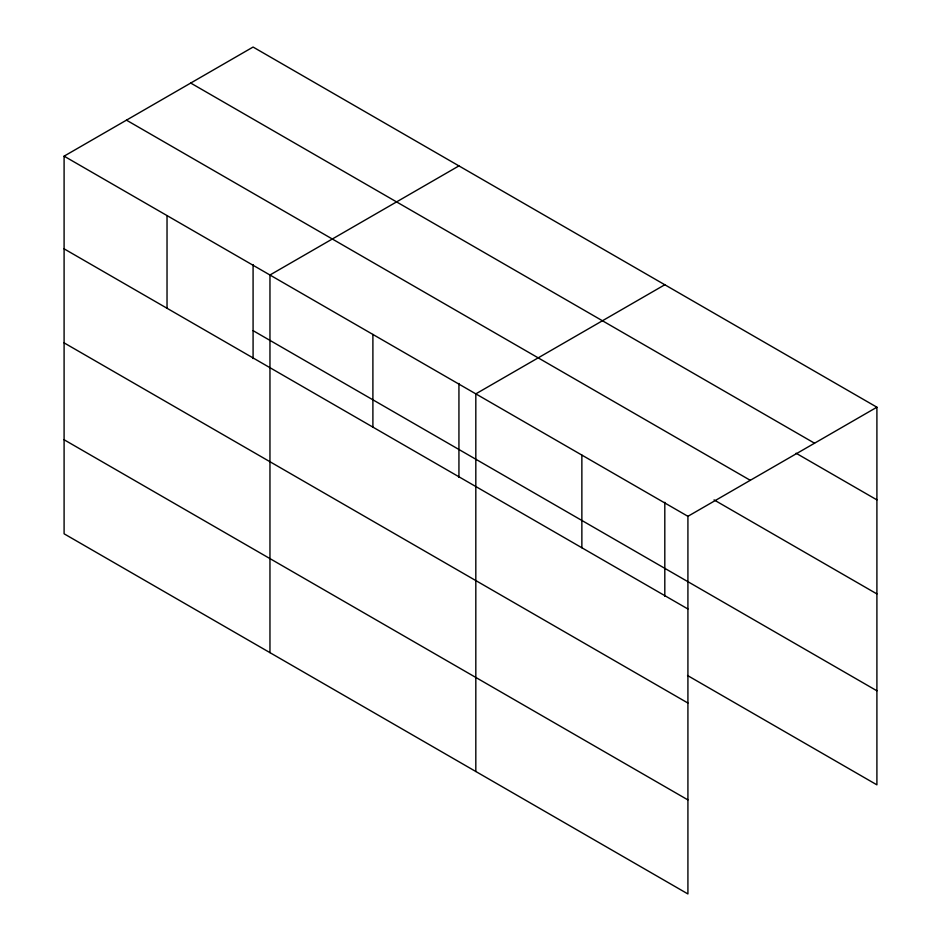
<?xml version="1.0" encoding="UTF-8"?>
<svg xmlns="http://www.w3.org/2000/svg" width="941" height="941" viewBox="0 0 941 941"><rect width="100%" height="100%" fill="white"/><g stroke="black" fill="none" stroke-linecap="round" stroke-linejoin="round"><path stroke-width="1.41" d="M64.094 156.159L687.918 516.315L687.918 893.95L64.094 533.794L64.094 156.159L253.082 47.05L876.906 407.206L876.906 784.841L687.53 675.509M458.937 165.898L269.961 275.007L269.961 652.642M664.805 284.758L475.817 393.867L475.817 771.491M687.918 516.315L876.906 407.206M190.717 83.055L814.541 443.211M796.098 453.233L876.906 499.883M126.459 120.154L750.283 480.31M714.043 499.894L876.906 593.924M253.082 330.644L876.906 690.8M64.094 248.836L687.918 608.992M64.094 342.865L687.918 703.033M64.094 439.753L687.918 799.909M664.805 502.294L664.805 596.265M581.867 455.091L581.867 547.768M458.937 383.446L458.937 477.416M372.895 334.431L372.895 427.108M253.082 264.586L253.082 358.568M167.028 215.583L167.028 308.26"/></g></svg>
